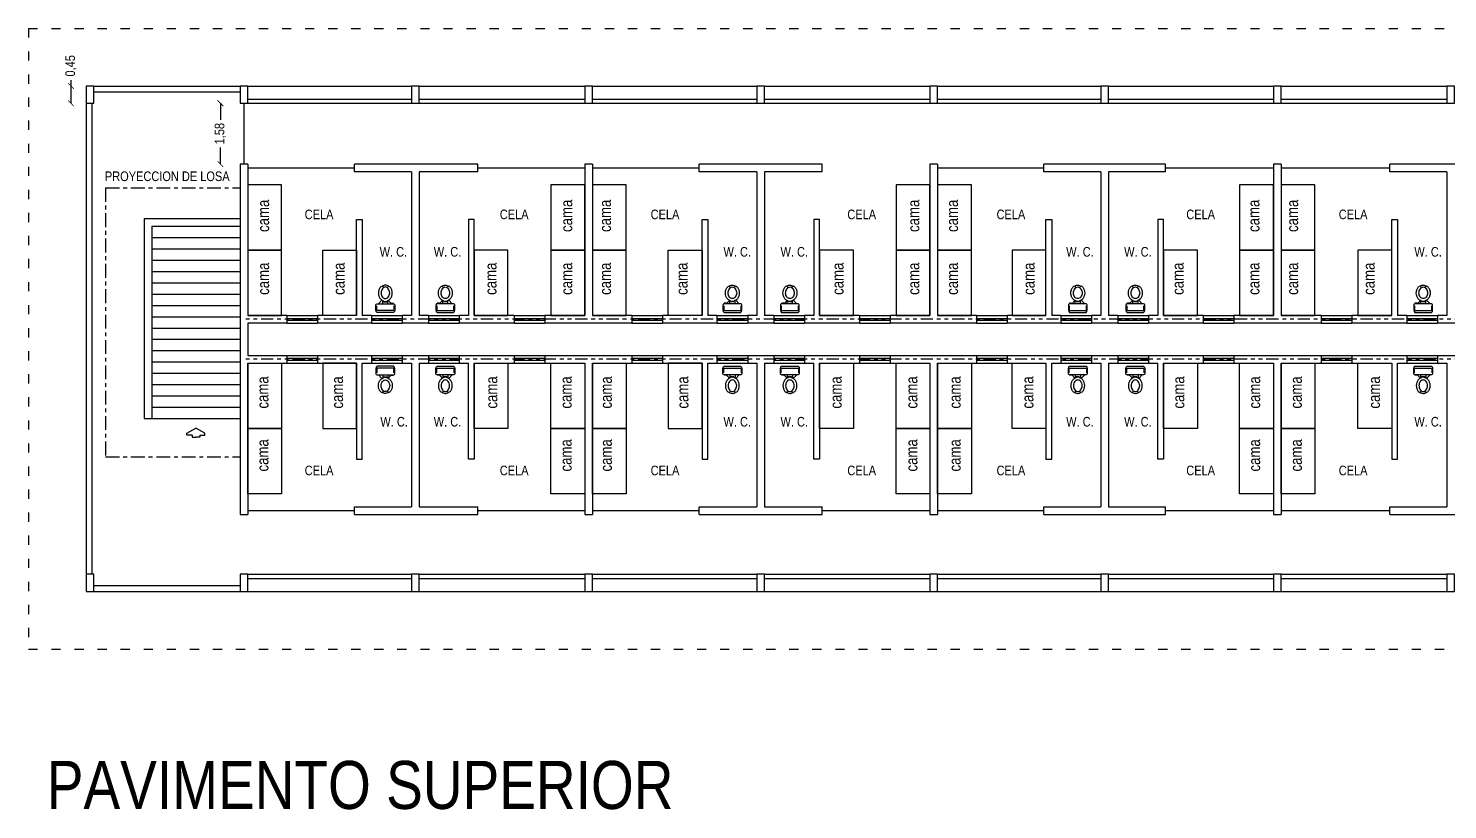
# Model space of a CAD drawing. Header units: millimetres. Extents: x 142.3 to 203.7, y 178.6 to 223.1.
# Drawn here: x 142.67 to 179.6, y 178.56 to 198.89 of the extents above; entities that cross this region are included whole.
import ezdxf

# ---------------------------------------------------------------- set-up
doc = ezdxf.new("R2010")
doc.units = ezdxf.units.MM
doc.header["$LTSCALE"] = 0.01
for name, pattern in [('ACAD_ISO03W100', [30, 12, -18]), ('ACAD_ISO10W100', [18, 12, -3, 0, -3]), ('PHANTOM', [63.5, 31.75, -6.35, 6.35, -6.35, 6.35, -6.35])]:
    doc.linetypes.add(name, pattern=pattern)
for name, color, linetype in [('AUXILIAR', 7, 'Continuous'), ('COLUMNAS', 6, 'Continuous'), ('COTAS', 1, 'Continuous'), ('EJES', 8, 'PHANTOM'), ('MURETE', 2, 'Continuous'), ('MUROS', 5, 'Continuous'), ('PROY. LOSA', 7, 'ACAD_ISO10W100'), ('REJAS', 3, 'ZIGZAG'), ('TEXTO', 2, 'Continuous'), ('VENTANAS', 7, 'Continuous')]:
    doc.layers.add(name, color=color, linetype=linetype)
doc.styles.add('style1', font='', dxfattribs={"height": 0.25})
doc.styles.get('style1').set_extended_font_data('Abadi MT Condensed Light')
doc.linetypes.add('ZIGZAG', pattern='A,0.00254,-5.08,[131,ltypeshp.shx,S=5.08,R=0,X=-5.08,Y=0],-10.16,[131,ltypeshp.shx,S=5.08,R=180,X=5.08,Y=0],-5.08', length=20.32254)
doc.dimstyles.new('ISO-25', dxfattribs={"dimtxt": 0.25, "dimasz": 0.15, "dimexe": 0, "dimexo": 2, "dimgap": 0.1, "dimtad": 0, "dimzin": 1, "dimtxsty": 'style1', "dimblk": 'ARCHTICK', "dimcen": 2.5, "dimse1": 1, "dimse2": 1, "dimadec": 0, "dimazin": 0, "dimtfac": 1, "dimtmove": 0, "dimatfit": 3, "dimfxl": 1, "dimarcsym": 0})

# ---------------------------------------------------------------- blocks, each defined once
blk = doc.blocks.new('_ArchTick')
at = {"layer": 'COTAS', "color": 0, "const_width": 0.15}
blk.add_lwpolyline([(-0.5, -0.5), (0.5, 0.5)], dxfattribs=at)
blk = doc.blocks.new('*D2')
at = {"layer": 'COTAS', "color": 0, "lineweight": -2}
for p, q in [((147.664, 196.94), (147.664, 196.512)), ((147.664, 195.36), (147.664, 195.787))]:
    blk.add_line(p, q, dxfattribs=at)
at = {"layer": 'Defpoints', "color": 0}
for p in [(148.177, 196.94), (147.664, 195.36), (148.177, 195.36)]:
    blk.add_point(p, dxfattribs=at)
at = {"layer": 'COTAS', "color": 0, "lineweight": -2, "xscale": 0.15, "yscale": 0.15, "zscale": 0.15}
for p, rotation in [((147.664, 196.94), 90), ((147.664, 195.36), 270)]:
    blk.add_blockref('_ArchTick', p, dxfattribs=dict(at, rotation=rotation))
at = {"layer": 'COTAS', "color": 0, "insert": (147.664, 196.15), "char_height": 0.25, "attachment_point": 5, "rotation": 90, "style": 'style1'}
blk.add_mtext('1,58', dxfattribs=at)
blk = doc.blocks.new('WC')
at = {"layer": 'AUXILIAR', "color": 0}
for p, q in [((-0.313, 0.207), (-0.313, 0.07)), ((-0.293, 0.198), (-0.293, 0.09)), ((0.147, 0.268), (-0.284, 0.268)), ((-0.284, 0.041), (0.147, 0.041)), ((0.137, 0.217), (-0.274, 0.217)), ((-0.248, 0.041), (-0.156, -0.052)), ((-0.149, 0.041), (-0.137, 0.029)), ((-0.137, 0.041), (-0.137, -0.041)), ((0, 0.041), (0, -0.041)), ((0.091, 0.041), (0.006, -0.044)), ((0.092, 0.027), (0.146, 0.027)), ((0.156, 0.09), (0.156, 0.198)), ((0.176, 0.07), (0.176, 0.207)), ((-0.108, -0.008), (-0.029, -0.008)), ((-0.068, -0.008), (-0.068, -0.022)), ((0.001, -0.355), (-0.002, -0.358))]:
    blk.add_line(p, q, dxfattribs=at)
for points in [[(-0.178, -0.412, -0.039981), (-0.198, -0.39, -0.089732), (-0.236, -0.322, -0.081458), (-0.249, -0.24, -0.081458), (-0.236, -0.158, -0.089732), (-0.198, -0.09, -0.204334), (-0.068, -0.022, -0.099185)], [(-0.134, -0.359, -0.035206), (-0.145, -0.347, -0.089732), (-0.171, -0.3, -0.081458), (-0.181, -0.24, -0.081458), (-0.171, -0.18, -0.089732), (-0.145, -0.133, -0.104601), (-0.107, -0.103, -0.118253), (-0.068, -0.093, -0.118253)], [(-0.068, -0.022, -0.204334), (0.061, -0.09, -0.089732), (0.099, -0.158, -0.081458), (0.112, -0.24, -0.081458), (0.099, -0.322, -0.089732), (0.061, -0.39, -0.038067), (0.042, -0.411, -0.007959)], [(-0.068, -0.093, -0.118253), (-0.03, -0.103, -0.104601), (0.008, -0.133, -0.089732), (0.034, -0.18, -0.081458), (0.044, -0.24, -0.081458), (0.034, -0.3, -0.089732), (0.008, -0.347, -0.023109), (0.001, -0.355, -0.118253)], [(0.018, -0.417, -0.035601), (-0.003, -0.43, -0.118253), (-0.068, -0.445, -0.154912), (-0.151, -0.419, -0.104601)], [(-0.013, -0.379, -0.028959), (-0.026, -0.386, -0.118253), (-0.068, -0.397, -0.118253), (-0.111, -0.386, -0.023213), (-0.122, -0.38, -0.089732)]]:
    blk.add_lwpolyline(points, format="xyb", dxfattribs=at)
for centre, radius, start, end in [((-0.243, 0.211), 0.07, 125.4176, 182.8051), ((-0.284, 0.07), 0.0293, 180, 270), ((-0.274, 0.198), 0.0196, 90, 180), ((0.137, 0.198), 0.0196, 360, 90), ((0.106, 0.211), 0.07, 357.1949, 54.5824), ((0.147, 0.07), 0.0293, 270, 0), ((-0.156, -0.385), 0.0342, 230.1833, 50.1833), ((-0.145, -0.004), 0.038, 282.8891, 354.0625), ((0.042, 0.026), 0.0793, 205.3284, 237.7201), ((0.021, -0.383), 0.0342, 133.0507, 306.2647)]:
    blk.add_arc(centre, radius, start, end, dxfattribs=at)
blk = doc.blocks.new('*D3')
at = {"layer": 'COTAS', "color": 0, "lineweight": -2}
for p, q in [((143.777, 197.39), (143.777, 197.54)), ((143.777, 196.94), (143.777, 197.39))]:
    blk.add_line(p, q, dxfattribs=at)
at = {"layer": 'Defpoints', "color": 0}
for p in [(143.777, 197.39), (144.167, 197.39), (144.167, 196.94)]:
    blk.add_point(p, dxfattribs=at)
at = {"layer": 'COTAS', "color": 0, "lineweight": -2, "xscale": 0.15, "yscale": 0.15, "zscale": 0.15}
for p, rotation in [((143.777, 197.39), 90), ((143.777, 196.94), 270)]:
    blk.add_blockref('_ArchTick', p, dxfattribs=dict(at, rotation=rotation))
at = {"layer": 'COTAS', "color": 0, "insert": (143.777, 197.916), "char_height": 0.25, "attachment_point": 5, "rotation": 90, "style": 'style1'}
blk.add_mtext('0,45', dxfattribs=at)

msp = doc.modelspace()

# ---------------------------------------------------------------- linework, layer by layer
at = {"layer": 'AUXILIAR', "linetype": 'ACAD_ISO03W100', "ltscale": 2}
for p, q in [((142.667, 198.89), (142.667, 182.74)), ((142.667, 198.89), (203.677, 198.89)), ((142.667, 182.74), (203.677, 182.74))]:
    msp.add_line(p, q, dxfattribs=at)
at = {"layer": 'AUXILIAR'}
for p, q in [((145.877, 193.446), (148.177, 193.446)), ((145.877, 193.152), (148.177, 193.152)), ((145.877, 192.857), (148.177, 192.857)), ((145.877, 192.563), (148.177, 192.563)), ((145.877, 192.269), (148.177, 192.269)), ((145.877, 191.975), (148.177, 191.975)), ((145.877, 191.681), (148.177, 191.681)), ((145.877, 191.387), (148.177, 191.387)), ((145.877, 191.093), (148.177, 191.093)), ((145.877, 190.799), (148.177, 190.799)), ((145.877, 190.505), (148.177, 190.505)), ((145.877, 190.21), (148.177, 190.21)), ((145.877, 189.916), (148.177, 189.916)), ((145.877, 189.622), (148.177, 189.622)), ((145.877, 189.328), (148.177, 189.328)), ((145.877, 189.034), (148.177, 189.034)), ((145.877, 188.74), (148.177, 188.74)), ((146.794, 188.357), (147.027, 188.484)), ((147.26, 188.357), (147.027, 188.484)), ((146.794, 188.305), (146.794, 188.357)), ((146.927, 188.305), (146.794, 188.305)), ((146.927, 188.305), (146.927, 188.256)), ((146.927, 188.256), (147.027, 188.256)), ((147.127, 188.256), (147.027, 188.256)), ((147.127, 188.305), (147.26, 188.305)), ((147.127, 188.305), (147.127, 188.256)), ((147.26, 188.305), (147.26, 188.357))]:
    msp.add_line(p, q, dxfattribs=at)
for points in [[(148.377, 193.12), (149.257, 193.12), (149.257, 194.82), (148.377, 194.82)], [(156.267, 193.12), (157.147, 193.12), (157.147, 194.82), (156.267, 194.82)], [(157.347, 193.12), (158.227, 193.12), (158.227, 194.82), (157.347, 194.82)], [(165.247, 193.12), (166.127, 193.12), (166.127, 194.82), (165.247, 194.82)], [(166.327, 193.12), (167.207, 193.12), (167.207, 194.82), (166.327, 194.82)], [(174.187, 193.12), (175.067, 193.12), (175.067, 194.82), (174.187, 194.82)], [(175.267, 193.12), (176.147, 193.12), (176.147, 194.82), (175.267, 194.82)], [(148.377, 191.42), (149.257, 191.42), (149.257, 193.12), (148.377, 193.12)], [(151.207, 191.42), (150.327, 191.42), (150.327, 193.12), (151.207, 193.12)], [(154.267, 191.42), (155.147, 191.42), (155.147, 193.12), (154.267, 193.12)], [(156.267, 191.42), (157.147, 191.42), (157.147, 193.12), (156.267, 193.12)], [(157.347, 191.42), (158.227, 191.42), (158.227, 193.12), (157.347, 193.12)], [(160.197, 191.42), (159.317, 191.42), (159.317, 193.12), (160.197, 193.12)], [(163.257, 191.42), (164.137, 191.42), (164.137, 193.12), (163.257, 193.12)], [(165.247, 191.42), (166.127, 191.42), (166.127, 193.12), (165.247, 193.12)], [(166.327, 191.42), (167.207, 191.42), (167.207, 193.12), (166.327, 193.12)], [(168.267, 191.42), (169.147, 191.42), (169.147, 193.12), (168.267, 193.12)], [(172.207, 191.42), (173.087, 191.42), (173.087, 193.12), (172.207, 193.12)], [(174.187, 191.42), (175.067, 191.42), (175.067, 193.12), (174.187, 193.12)], [(175.267, 191.42), (176.147, 191.42), (176.147, 193.12), (175.267, 193.12)], [(177.267, 191.42), (178.147, 191.42), (178.147, 193.12), (177.267, 193.12)], [(148.377, 190.18), (149.257, 190.18), (149.257, 188.48), (148.377, 188.48)], [(151.207, 190.18), (150.327, 190.18), (150.327, 188.48), (151.207, 188.48)], [(154.267, 190.18), (155.147, 190.18), (155.147, 188.48), (154.267, 188.48)], [(156.267, 190.18), (157.147, 190.18), (157.147, 188.48), (156.267, 188.48)], [(157.347, 190.18), (158.227, 190.18), (158.227, 188.48), (157.347, 188.48)], [(160.197, 190.18), (159.317, 190.18), (159.317, 188.48), (160.197, 188.48)], [(163.257, 190.18), (164.137, 190.18), (164.137, 188.48), (163.257, 188.48)], [(165.247, 190.18), (166.127, 190.18), (166.127, 188.48), (165.247, 188.48)], [(166.327, 190.18), (167.207, 190.18), (167.207, 188.48), (166.327, 188.48)], [(168.267, 190.18), (169.147, 190.18), (169.147, 188.48), (168.267, 188.48)], [(172.207, 190.18), (173.087, 190.18), (173.087, 188.48), (172.207, 188.48)], [(174.187, 190.18), (175.067, 190.18), (175.067, 188.48), (174.187, 188.48)], [(175.267, 190.18), (176.147, 190.18), (176.147, 188.48), (175.267, 188.48)], [(177.267, 190.18), (178.147, 190.18), (178.147, 188.48), (177.267, 188.48)], [(148.377, 188.48), (149.257, 188.48), (149.257, 186.78), (148.377, 186.78)], [(156.267, 188.48), (157.147, 188.48), (157.147, 186.78), (156.267, 186.78)], [(157.347, 188.48), (158.227, 188.48), (158.227, 186.78), (157.347, 186.78)], [(165.247, 188.48), (166.127, 188.48), (166.127, 186.78), (165.247, 186.78)], [(166.327, 188.48), (167.207, 188.48), (167.207, 186.78), (166.327, 186.78)], [(174.187, 188.48), (175.067, 188.48), (175.067, 186.78), (174.187, 186.78)], [(175.267, 188.48), (176.147, 188.48), (176.147, 186.78), (175.267, 186.78)]]:
    msp.add_lwpolyline(points, close=True, dxfattribs=at)
at = {"layer": 'COLUMNAS'}
for points in [[(144.167, 196.94), (144.367, 196.94), (144.367, 197.39), (144.167, 197.39)], [(148.177, 196.94), (148.377, 196.94), (148.377, 197.39), (148.177, 197.39)], [(152.637, 196.94), (152.837, 196.94), (152.837, 197.39), (152.637, 197.39)], [(157.147, 196.94), (157.347, 196.94), (157.347, 197.39), (157.147, 197.39)], [(161.627, 196.94), (161.827, 196.94), (161.827, 197.39), (161.627, 197.39)], [(166.127, 196.94), (166.327, 196.94), (166.327, 197.39), (166.127, 197.39)], [(170.577, 196.94), (170.777, 196.94), (170.777, 197.39), (170.577, 197.39)], [(175.067, 196.94), (175.267, 196.94), (175.267, 197.39), (175.067, 197.39)], [(179.577, 196.94), (179.777, 196.94), (179.777, 197.39), (179.577, 197.39)], [(144.167, 184.24), (144.367, 184.24), (144.367, 184.69), (144.167, 184.69)], [(148.177, 184.24), (148.377, 184.24), (148.377, 184.69), (148.177, 184.69)], [(152.637, 184.24), (152.837, 184.24), (152.837, 184.69), (152.637, 184.69)], [(157.147, 184.24), (157.347, 184.24), (157.347, 184.69), (157.147, 184.69)], [(161.627, 184.24), (161.827, 184.24), (161.827, 184.69), (161.627, 184.69)], [(166.127, 184.24), (166.327, 184.24), (166.327, 184.69), (166.127, 184.69)], [(170.577, 184.24), (170.777, 184.24), (170.777, 184.69), (170.577, 184.69)], [(175.067, 184.24), (175.267, 184.24), (175.267, 184.69), (175.067, 184.69)], [(179.577, 184.24), (179.777, 184.24), (179.777, 184.69), (179.577, 184.69)]]:
    msp.add_lwpolyline(points, close=True, dxfattribs=at)
at = {"layer": 'EJES'}
for p, q in [((202.177, 191.32), (148.277, 191.32)), ((202.177, 190.28), (148.277, 190.28))]:
    msp.add_line(p, q, dxfattribs=at)
at = {"layer": 'MURETE'}
for p, q in [((148.377, 197.39), (152.637, 197.39)), ((152.837, 197.39), (157.147, 197.39)), ((157.347, 197.39), (161.627, 197.39)), ((161.827, 197.39), (166.127, 197.39)), ((166.327, 197.39), (170.577, 197.39)), ((170.777, 197.39), (175.067, 197.39)), ((175.267, 197.39), (179.577, 197.39)), ((148.377, 196.94), (152.637, 196.94)), ((152.837, 196.94), (157.147, 196.94)), ((157.347, 196.94), (161.627, 196.94)), ((161.827, 196.94), (166.127, 196.94)), ((166.327, 196.94), (170.577, 196.94)), ((170.777, 196.94), (175.067, 196.94)), ((175.267, 196.94), (179.577, 196.94)), ((148.377, 184.69), (152.637, 184.69)), ((152.837, 184.69), (157.147, 184.69)), ((157.347, 184.69), (161.627, 184.69)), ((161.827, 184.69), (166.127, 184.69)), ((166.327, 184.69), (170.577, 184.69)), ((170.777, 184.69), (175.067, 184.69)), ((175.267, 184.69), (179.577, 184.69)), ((148.377, 184.24), (152.637, 184.24)), ((152.837, 184.24), (157.147, 184.24)), ((157.347, 184.24), (161.627, 184.24)), ((161.827, 184.24), (166.127, 184.24)), ((166.327, 184.24), (170.577, 184.24)), ((170.777, 184.24), (175.067, 184.24)), ((175.267, 184.24), (179.577, 184.24))]:
    msp.add_line(p, q, dxfattribs=at)
at = {"layer": 'MUROS'}
for p, q in [((144.367, 197.39), (148.177, 197.39)), ((144.367, 197.24), (148.177, 197.24)), ((144.167, 196.94), (144.167, 184.69)), ((144.317, 196.94), (144.317, 184.69)), ((148.177, 195.36), (148.177, 186.24)), ((148.377, 195.36), (148.177, 195.36)), ((148.377, 195.36), (148.377, 191.42)), ((154.367, 195.36), (151.157, 195.36)), ((151.157, 195.16), (151.157, 195.36)), ((152.637, 195.16), (151.157, 195.16)), ((152.637, 195.16), (152.637, 191.42)), ((154.367, 195.16), (152.837, 195.16)), ((152.837, 195.16), (152.837, 191.42)), ((154.367, 195.16), (154.367, 195.36)), ((157.147, 195.36), (157.147, 191.42)), ((157.347, 195.36), (157.147, 195.36)), ((157.347, 195.36), (157.347, 191.42)), ((160.127, 195.16), (160.127, 195.36)), ((163.327, 195.36), (160.127, 195.36)), ((161.627, 195.16), (160.127, 195.16)), ((161.627, 195.16), (161.627, 191.42)), ((161.827, 195.16), (161.827, 191.42)), ((163.327, 195.16), (161.827, 195.16)), ((163.327, 195.16), (163.327, 195.36)), ((166.127, 195.36), (166.127, 191.42)), ((166.327, 195.36), (166.127, 195.36)), ((166.327, 195.36), (166.327, 191.42)), ((169.092, 195.16), (169.092, 195.36)), ((172.262, 195.36), (169.092, 195.36)), ((170.577, 195.16), (169.092, 195.16)), ((170.577, 195.16), (170.577, 191.42)), ((170.777, 195.16), (170.777, 191.42)), ((172.262, 195.16), (170.777, 195.16)), ((172.262, 195.16), (172.262, 195.36)), ((175.067, 195.36), (175.067, 191.42)), ((175.267, 195.36), (175.067, 195.36)), ((175.267, 195.36), (175.267, 191.42)), ((178.097, 195.16), (178.097, 195.36)), ((181.257, 195.36), (178.097, 195.36)), ((179.577, 195.16), (178.097, 195.16)), ((179.577, 195.16), (179.577, 191.42)), ((145.677, 193.94), (145.677, 188.74)), ((145.677, 193.94), (148.177, 193.94)), ((145.877, 193.74), (145.877, 188.74)), ((145.877, 193.74), (148.177, 193.74)), ((149.392, 191.42), (148.377, 191.42)), ((149.392, 191.42), (149.392, 191.22)), ((151.207, 191.42), (150.192, 191.42)), ((150.192, 191.42), (150.192, 191.22)), ((151.597, 191.42), (151.357, 191.42)), ((151.597, 191.42), (151.597, 191.22)), ((152.637, 191.42), (152.397, 191.42)), ((152.397, 191.42), (152.397, 191.22)), ((153.077, 191.42), (152.837, 191.42)), ((153.077, 191.42), (153.077, 191.22)), ((154.117, 191.42), (153.877, 191.42)), ((153.877, 191.42), (153.877, 191.22)), ((155.307, 191.42), (154.267, 191.42)), ((155.307, 191.42), (155.307, 191.22)), ((157.147, 191.42), (156.107, 191.42)), ((156.107, 191.42), (156.107, 191.22)), ((158.372, 191.42), (157.347, 191.42)), ((158.372, 191.42), (158.372, 191.22)), ((160.197, 191.42), (159.172, 191.42)), ((159.172, 191.42), (159.172, 191.22)), ((160.587, 191.42), (160.347, 191.42)), ((160.587, 191.42), (160.587, 191.22)), ((161.627, 191.42), (161.387, 191.42)), ((161.387, 191.42), (161.387, 191.22)), ((162.067, 191.42), (161.827, 191.42)), ((162.067, 191.42), (162.067, 191.22)), ((163.107, 191.42), (162.867, 191.42)), ((162.867, 191.42), (162.867, 191.22)), ((164.292, 191.42), (163.257, 191.42)), ((164.292, 191.42), (164.292, 191.22)), ((166.127, 191.42), (165.092, 191.42)), ((165.092, 191.42), (165.092, 191.22)), ((167.337, 191.42), (166.327, 191.42)), ((167.337, 191.42), (167.337, 191.22)), ((169.147, 191.42), (168.137, 191.42)), ((168.137, 191.42), (168.137, 191.22)), ((169.537, 191.42), (169.297, 191.42)), ((169.537, 191.42), (169.537, 191.22)), ((170.577, 191.42), (170.337, 191.42)), ((170.337, 191.42), (170.337, 191.22)), ((171.017, 191.42), (170.777, 191.42)), ((171.017, 191.42), (171.017, 191.22)), ((172.057, 191.42), (171.817, 191.42)), ((171.817, 191.42), (171.817, 191.22)), ((173.237, 191.42), (172.207, 191.42)), ((173.237, 191.42), (173.237, 191.22)), ((175.067, 191.42), (174.037, 191.42)), ((174.037, 191.42), (174.037, 191.22)), ((176.307, 191.42), (175.267, 191.42)), ((176.307, 191.42), (176.307, 191.22)), ((178.147, 191.42), (177.107, 191.42)), ((177.107, 191.42), (177.107, 191.22)), ((178.537, 191.42), (178.297, 191.42)), ((178.537, 191.42), (178.537, 191.22)), ((179.577, 191.42), (179.337, 191.42)), ((179.337, 191.42), (179.337, 191.22)), ((148.377, 191.22), (148.377, 190.38)), ((149.392, 191.22), (148.377, 191.22)), ((151.597, 191.22), (150.192, 191.22)), ((153.077, 191.22), (152.397, 191.22)), ((155.307, 191.22), (153.877, 191.22)), ((158.372, 191.22), (156.107, 191.22)), ((160.587, 191.22), (159.172, 191.22)), ((162.067, 191.22), (161.387, 191.22)), ((164.292, 191.22), (162.867, 191.22)), ((167.337, 191.22), (165.092, 191.22)), ((169.537, 191.22), (168.137, 191.22)), ((171.017, 191.22), (170.337, 191.22)), ((173.237, 191.22), (171.817, 191.22)), ((176.307, 191.22), (174.037, 191.22)), ((178.537, 191.22), (177.107, 191.22)), ((180.017, 191.22), (179.337, 191.22)), ((148.377, 190.38), (149.392, 190.38)), ((149.392, 190.38), (149.392, 190.18)), ((150.192, 190.38), (150.192, 190.18)), ((150.192, 190.38), (151.597, 190.38)), ((151.597, 190.38), (151.597, 190.18)), ((152.397, 190.38), (152.397, 190.18)), ((152.397, 190.38), (153.077, 190.38)), ((153.077, 190.38), (153.077, 190.18)), ((153.877, 190.38), (153.877, 190.18)), ((153.877, 190.38), (155.307, 190.38)), ((155.307, 190.38), (155.307, 190.18)), ((156.107, 190.38), (156.107, 190.18)), ((156.107, 190.38), (158.372, 190.38)), ((158.372, 190.38), (158.372, 190.18)), ((159.172, 190.38), (159.172, 190.18)), ((159.172, 190.38), (160.587, 190.38)), ((160.587, 190.38), (160.587, 190.18)), ((161.387, 190.38), (161.387, 190.18)), ((161.387, 190.38), (162.067, 190.38)), ((162.067, 190.38), (162.067, 190.18)), ((162.867, 190.38), (162.867, 190.18)), ((162.867, 190.38), (164.292, 190.38)), ((164.292, 190.38), (164.292, 190.18)), ((165.092, 190.38), (165.092, 190.18)), ((165.092, 190.38), (167.337, 190.38)), ((167.337, 190.38), (167.337, 190.18)), ((168.137, 190.38), (168.137, 190.18)), ((168.137, 190.38), (169.537, 190.38)), ((169.537, 190.38), (169.537, 190.18)), ((170.337, 190.38), (170.337, 190.18)), ((170.337, 190.38), (171.017, 190.38)), ((171.017, 190.38), (171.017, 190.18)), ((171.817, 190.38), (171.817, 190.18)), ((171.817, 190.38), (173.237, 190.38)), ((173.237, 190.38), (173.237, 190.18)), ((174.037, 190.38), (174.037, 190.18)), ((174.037, 190.38), (176.307, 190.38)), ((176.307, 190.38), (176.307, 190.18)), ((177.107, 190.38), (177.107, 190.18)), ((177.107, 190.38), (178.537, 190.38)), ((178.537, 190.38), (178.537, 190.18)), ((179.337, 190.38), (179.337, 190.18)), ((179.337, 190.38), (180.017, 190.38)), ((148.377, 190.18), (148.377, 186.24)), ((148.377, 190.18), (149.392, 190.18)), ((150.192, 190.18), (151.207, 190.18)), ((151.357, 190.18), (151.597, 190.18)), ((152.397, 190.18), (152.637, 190.18)), ((152.637, 190.18), (152.637, 186.44)), ((152.837, 190.18), (153.077, 190.18)), ((152.837, 190.18), (152.837, 186.44)), ((153.877, 190.18), (154.117, 190.18)), ((154.267, 190.18), (155.307, 190.18)), ((156.107, 190.18), (157.147, 190.18)), ((157.147, 190.18), (157.147, 186.24)), ((157.347, 190.18), (157.347, 186.24)), ((157.347, 190.18), (158.372, 190.18)), ((159.172, 190.18), (160.197, 190.18)), ((160.347, 190.18), (160.587, 190.18)), ((161.387, 190.18), (161.627, 190.18)), ((161.627, 190.18), (161.627, 186.44)), ((161.827, 190.18), (161.827, 186.44)), ((161.827, 190.18), (162.067, 190.18)), ((162.867, 190.18), (163.107, 190.18)), ((163.257, 190.18), (164.292, 190.18)), ((165.092, 190.18), (166.127, 190.18)), ((166.127, 190.18), (166.127, 186.24)), ((166.327, 190.18), (166.327, 186.24)), ((166.327, 190.18), (167.337, 190.18)), ((168.137, 190.18), (169.147, 190.18)), ((169.297, 190.18), (169.537, 190.18)), ((170.337, 190.18), (170.577, 190.18)), ((170.577, 190.18), (170.577, 186.44)), ((170.777, 190.18), (170.777, 186.44)), ((170.777, 190.18), (171.017, 190.18)), ((171.817, 190.18), (172.057, 190.18)), ((172.207, 190.18), (173.237, 190.18)), ((174.037, 190.18), (175.067, 190.18)), ((175.067, 190.18), (175.067, 186.24)), ((175.267, 190.18), (175.267, 186.24)), ((175.267, 190.18), (176.307, 190.18)), ((177.107, 190.18), (178.147, 190.18)), ((178.297, 190.18), (178.537, 190.18)), ((179.337, 190.18), (179.577, 190.18)), ((179.577, 190.18), (179.577, 186.44)), ((145.677, 188.74), (145.877, 188.74)), ((148.177, 186.24), (148.377, 186.24)), ((151.157, 186.44), (152.637, 186.44)), ((151.157, 186.24), (151.157, 186.44)), ((151.157, 186.24), (154.367, 186.24)), ((152.837, 186.44), (154.367, 186.44)), ((154.367, 186.24), (154.367, 186.44)), ((157.147, 186.24), (157.347, 186.24)), ((160.127, 186.44), (161.627, 186.44)), ((160.127, 186.24), (160.127, 186.44)), ((160.127, 186.24), (163.327, 186.24)), ((161.827, 186.44), (163.327, 186.44)), ((163.327, 186.24), (163.327, 186.44)), ((166.127, 186.24), (166.327, 186.24)), ((169.092, 186.44), (170.577, 186.44)), ((169.092, 186.24), (169.092, 186.44)), ((169.092, 186.24), (172.262, 186.24)), ((170.777, 186.44), (172.262, 186.44)), ((172.262, 186.24), (172.262, 186.44)), ((175.067, 186.24), (175.267, 186.24)), ((178.097, 186.44), (179.577, 186.44)), ((178.097, 186.24), (178.097, 186.44)), ((178.097, 186.24), (181.257, 186.24)), ((144.367, 184.39), (148.177, 184.39)), ((144.367, 184.24), (148.177, 184.24))]:
    msp.add_line(p, q, dxfattribs=at)
for points in [[(151.207, 191.42), (151.207, 193.92), (151.357, 193.92), (151.357, 191.42)], [(154.267, 191.42), (154.267, 193.92), (154.117, 193.92), (154.117, 191.42)], [(160.197, 191.42), (160.197, 193.92), (160.347, 193.92), (160.347, 191.42)], [(163.257, 191.42), (163.257, 193.92), (163.107, 193.92), (163.107, 191.42)], [(169.147, 191.42), (169.147, 193.92), (169.297, 193.92), (169.297, 191.42)], [(172.207, 191.42), (172.207, 193.92), (172.057, 193.92), (172.057, 191.42)], [(178.147, 191.42), (178.147, 193.92), (178.297, 193.92), (178.297, 191.42)], [(151.207, 190.18), (151.207, 187.68), (151.357, 187.68), (151.357, 190.18)], [(154.267, 190.18), (154.267, 187.68), (154.117, 187.68), (154.117, 190.18)], [(160.197, 190.18), (160.197, 187.68), (160.347, 187.68), (160.347, 190.18)], [(163.257, 190.18), (163.257, 187.68), (163.107, 187.68), (163.107, 190.18)], [(169.147, 190.18), (169.147, 187.68), (169.297, 187.68), (169.297, 190.18)], [(172.207, 190.18), (172.207, 187.68), (172.057, 187.68), (172.057, 190.18)], [(178.147, 190.18), (178.147, 187.68), (178.297, 187.68), (178.297, 190.18)]]:
    msp.add_lwpolyline(points, dxfattribs=at)
at = {"layer": 'PROY. LOSA', "ltscale": 3}
for p, q in [((144.677, 194.74), (148.177, 194.74)), ((144.677, 194.74), (144.677, 187.74)), ((144.677, 187.74), (148.177, 187.74))]:
    msp.add_line(p, q, dxfattribs=at)
at = {"layer": 'REJAS'}
for p, q in [((148.277, 196.94), (148.277, 195.36)), ((148.377, 197.052), (152.637, 197.052)), ((152.837, 197.052), (157.147, 197.052)), ((157.347, 197.052), (161.627, 197.052)), ((161.827, 197.052), (166.127, 197.052)), ((166.327, 197.052), (170.577, 197.052)), ((170.777, 197.052), (175.067, 197.052)), ((175.267, 197.052), (179.577, 197.052)), ((148.377, 195.26), (151.157, 195.26)), ((154.367, 195.26), (157.147, 195.26)), ((157.347, 195.26), (160.127, 195.26)), ((166.327, 195.26), (169.092, 195.26)), ((172.262, 195.26), (175.067, 195.26)), ((175.267, 195.26), (178.097, 195.26)), ((151.157, 186.34), (148.377, 186.34)), ((157.147, 186.34), (154.367, 186.34)), ((160.127, 186.34), (157.347, 186.34)), ((166.127, 186.34), (163.327, 186.34)), ((169.092, 186.34), (166.327, 186.34)), ((175.067, 186.34), (172.262, 186.34)), ((178.097, 186.34), (175.267, 186.34)), ((148.377, 184.577), (152.637, 184.577)), ((152.837, 184.577), (157.147, 184.577)), ((157.347, 184.577), (161.627, 184.577)), ((161.827, 184.577), (166.127, 184.577)), ((166.327, 184.577), (170.577, 184.577)), ((170.777, 184.577), (175.067, 184.577)), ((175.267, 184.577), (179.577, 184.577))]:
    msp.add_line(p, q, dxfattribs=at)
at = {"layer": 'VENTANAS'}
for p, q in [((149.392, 191.42), (150.192, 191.42)), ((149.392, 191.345), (150.192, 191.345)), ((151.597, 191.42), (152.397, 191.42)), ((151.597, 191.345), (152.397, 191.345)), ((153.077, 191.42), (153.877, 191.42)), ((153.077, 191.345), (153.877, 191.345)), ((155.307, 191.42), (156.107, 191.42)), ((155.307, 191.345), (156.107, 191.345)), ((158.372, 191.42), (159.172, 191.42)), ((158.372, 191.345), (159.172, 191.345)), ((160.587, 191.42), (161.387, 191.42)), ((160.587, 191.345), (161.387, 191.345)), ((162.067, 191.42), (162.867, 191.42)), ((162.067, 191.345), (162.867, 191.345)), ((164.292, 191.42), (165.092, 191.42)), ((164.292, 191.345), (165.092, 191.345)), ((167.337, 191.42), (168.137, 191.42)), ((167.337, 191.345), (168.137, 191.345)), ((169.537, 191.42), (170.337, 191.42)), ((169.537, 191.345), (170.337, 191.345)), ((171.017, 191.42), (171.817, 191.42)), ((171.017, 191.345), (171.817, 191.345)), ((173.237, 191.42), (174.037, 191.42)), ((173.237, 191.345), (174.037, 191.345)), ((176.307, 191.42), (177.107, 191.42)), ((176.307, 191.345), (177.107, 191.345)), ((178.537, 191.42), (179.337, 191.42)), ((178.537, 191.345), (179.337, 191.345)), ((149.392, 191.295), (150.192, 191.295)), ((149.392, 191.22), (150.192, 191.22)), ((151.597, 191.295), (152.397, 191.295)), ((151.597, 191.22), (152.397, 191.22)), ((153.077, 191.295), (153.877, 191.295)), ((153.077, 191.22), (153.877, 191.22)), ((155.307, 191.295), (156.107, 191.295)), ((155.307, 191.22), (156.107, 191.22)), ((158.372, 191.295), (159.172, 191.295)), ((158.372, 191.22), (159.172, 191.22)), ((160.587, 191.295), (161.387, 191.295)), ((160.587, 191.22), (161.387, 191.22)), ((162.067, 191.295), (162.867, 191.295)), ((162.067, 191.22), (162.867, 191.22)), ((164.292, 191.295), (165.092, 191.295)), ((164.292, 191.22), (165.092, 191.22)), ((167.337, 191.295), (168.137, 191.295)), ((167.337, 191.22), (168.137, 191.22)), ((169.537, 191.295), (170.337, 191.295)), ((169.537, 191.22), (170.337, 191.22)), ((171.017, 191.295), (171.817, 191.295)), ((171.017, 191.22), (171.817, 191.22)), ((173.237, 191.295), (174.037, 191.295)), ((173.237, 191.22), (174.037, 191.22)), ((176.307, 191.295), (177.107, 191.295)), ((176.307, 191.22), (177.107, 191.22)), ((178.537, 191.295), (179.337, 191.295)), ((178.537, 191.22), (179.337, 191.22)), ((149.392, 190.38), (150.192, 190.38)), ((149.392, 190.305), (150.192, 190.305)), ((149.392, 190.255), (150.192, 190.255)), ((151.597, 190.38), (152.397, 190.38)), ((151.597, 190.305), (152.397, 190.305)), ((151.597, 190.255), (152.397, 190.255)), ((153.077, 190.38), (153.877, 190.38)), ((153.077, 190.305), (153.877, 190.305)), ((153.077, 190.255), (153.877, 190.255)), ((155.307, 190.38), (156.107, 190.38)), ((155.307, 190.305), (156.107, 190.305)), ((155.307, 190.255), (156.107, 190.255)), ((158.372, 190.38), (159.172, 190.38)), ((158.372, 190.305), (159.172, 190.305)), ((158.372, 190.255), (159.172, 190.255)), ((160.587, 190.38), (161.387, 190.38)), ((160.587, 190.305), (161.387, 190.305)), ((160.587, 190.255), (161.387, 190.255)), ((162.067, 190.38), (162.867, 190.38)), ((162.067, 190.305), (162.867, 190.305)), ((162.067, 190.255), (162.867, 190.255)), ((164.292, 190.38), (165.092, 190.38)), ((164.292, 190.305), (165.092, 190.305)), ((164.292, 190.255), (165.092, 190.255)), ((167.337, 190.38), (168.137, 190.38)), ((167.337, 190.305), (168.137, 190.305)), ((167.337, 190.255), (168.137, 190.255)), ((169.537, 190.38), (170.337, 190.38)), ((169.537, 190.305), (170.337, 190.305)), ((169.537, 190.255), (170.337, 190.255)), ((171.017, 190.38), (171.817, 190.38)), ((171.017, 190.305), (171.817, 190.305)), ((171.017, 190.255), (171.817, 190.255)), ((173.237, 190.38), (174.037, 190.38)), ((173.237, 190.305), (174.037, 190.305)), ((173.237, 190.255), (174.037, 190.255)), ((176.307, 190.38), (177.107, 190.38)), ((176.307, 190.305), (177.107, 190.305)), ((176.307, 190.255), (177.107, 190.255)), ((178.537, 190.38), (179.337, 190.38)), ((178.537, 190.305), (179.337, 190.305)), ((178.537, 190.255), (179.337, 190.255)), ((149.392, 190.18), (150.192, 190.18)), ((151.597, 190.18), (152.397, 190.18)), ((153.077, 190.18), (153.877, 190.18)), ((155.307, 190.18), (156.107, 190.18)), ((158.372, 190.18), (159.172, 190.18)), ((160.587, 190.18), (161.387, 190.18)), ((162.067, 190.18), (162.867, 190.18)), ((164.292, 190.18), (165.092, 190.18)), ((167.337, 190.18), (168.137, 190.18)), ((169.537, 190.18), (170.337, 190.18)), ((171.017, 190.18), (171.817, 190.18)), ((173.237, 190.18), (174.037, 190.18)), ((176.307, 190.18), (177.107, 190.18)), ((178.537, 190.18), (179.337, 190.18))]:
    msp.add_line(p, q, dxfattribs=at)

# ---------------------------------------------------------------- block references
at = {"layer": 'AUXILIAR', "xscale": -1, "rotation": 180}
msp.add_blockref('WC', (152.025, 191.764), dxfattribs=at)
at = {"layer": 'AUXILIAR', "rotation": 180}
for p in [(153.449, 191.764), (160.919, 191.764), (162.416, 191.764), (169.908, 191.764), (171.406, 191.764), (178.897, 191.764)]:
    msp.add_blockref('WC', p, dxfattribs=at)
at = {"layer": 'AUXILIAR'}
msp.add_blockref('WC', (152.025, 189.835), dxfattribs=at)
at = {"layer": 'AUXILIAR', "xscale": -1}
for p in [(153.449, 189.835), (160.919, 189.835), (162.416, 189.835), (169.908, 189.835), (171.406, 189.835), (178.897, 189.835)]:
    msp.add_blockref('WC', p, dxfattribs=at)

# ---------------------------------------------------------------- texts
at = {"layer": 'TEXTO', "style": 'style1'}
for s, height, p in [('PROYECCION DE LOSA', 0.25, (144.658, 194.917)), ('CELA', 0.25, (149.858, 193.925)), ('CELA', 0.25, (154.935, 193.925)), ('CELA', 0.25, (158.86, 193.925)), ('CELA', 0.25, (163.979, 193.925)), ('CELA', 0.25, (167.862, 193.925)), ('CELA', 0.25, (172.8, 193.925)), ('CELA', 0.25, (176.767, 193.925)), ('W. C.', 0.25, (151.808, 192.951)), ('W. C.', 0.25, (153.216, 192.951)), ('W. C.', 0.25, (160.756, 192.951)), ('W. C.', 0.25, (162.24, 192.951)), ('W. C.', 0.25, (169.674, 192.951)), ('W. C.', 0.25, (171.182, 192.951)), ('W. C.', 0.25, (178.734, 192.951)), ('W. C.', 0.25, (151.827, 188.53)), ('W. C.', 0.25, (153.216, 188.53)), ('W. C.', 0.25, (160.756, 188.53)), ('W. C.', 0.25, (162.24, 188.53)), ('W. C.', 0.25, (169.674, 188.53)), ('W. C.', 0.25, (171.182, 188.53)), ('W. C.', 0.25, (178.734, 188.53)), ('CELA', 0.25, (149.858, 187.262)), ('CELA', 0.25, (154.935, 187.262)), ('CELA', 0.25, (158.86, 187.262)), ('CELA', 0.25, (163.979, 187.262)), ('CELA', 0.25, (167.862, 187.262)), ('CELA', 0.25, (172.8, 187.262)), ('CELA', 0.25, (176.767, 187.262)), ('PAVIMENTO SUPERIOR', 1.25, (143.146, 178.579))]:
    msp.add_text(s, height=height, dxfattribs=at).set_placement(p)
for p in [(148.931, 193.592), (156.821, 193.592), (157.827, 193.592), (165.852, 193.592), (166.859, 193.592), (174.703, 193.592), (175.71, 193.592), (148.931, 191.955), (150.898, 191.955), (154.848, 191.955), (156.821, 191.955), (157.827, 191.955), (159.82, 191.955), (163.879, 191.955), (165.852, 191.955), (166.859, 191.955), (168.852, 191.955), (172.73, 191.955), (174.703, 191.955), (175.71, 191.955), (177.702, 191.955), (148.914, 188.996), (150.855, 188.996), (154.87, 188.996), (156.804, 188.996), (157.85, 188.996), (159.843, 188.996), (163.829, 188.996), (165.802, 188.996), (166.927, 188.996), (168.821, 188.996), (172.748, 188.996), (174.721, 188.996), (175.806, 188.996), (177.839, 188.996), (148.914, 187.359), (156.804, 187.359), (157.85, 187.359), (165.802, 187.359), (166.927, 187.359), (174.721, 187.359), (175.806, 187.359)]:
    msp.add_text('cama', height=0.3, rotation=90, dxfattribs=at).set_placement(p)

# ---------------------------------------------------------------- dimensions: what is measured, and where the dimension line sits
at = {"layer": 'COTAS'}
for p1, p2, distance, picture, middle in [((144.167, 196.94), (144.167, 197.39), 0.39, '*D3', (143.777, 197.916)), ((148.177, 196.94), (148.177, 195.36), -0.513, '*D2', (147.664, 196.15))]:
    dim = msp.add_aligned_dim(p1=p1, p2=p2, distance=distance, dimstyle='ISO-25', dxfattribs=at)
    dim.commit()
    dim.dimension.update_dxf_attribs({"geometry": picture, "text_midpoint": middle})

doc.saveas('drawing.dxf')
